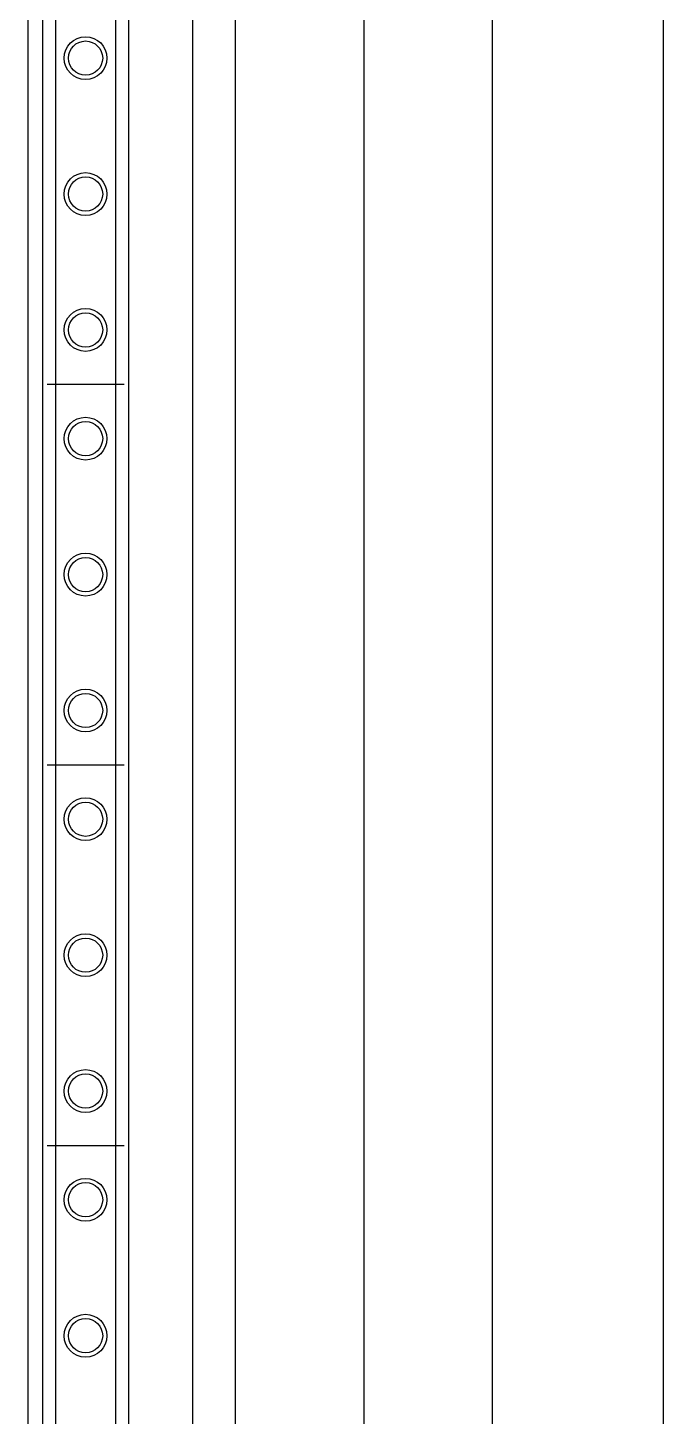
# Model space of a CAD drawing. Header units: millimetres. Extents: x -1589 to 88627, y 12943 to 76663.
# Drawn here: x 23320 to 24063, y 57819 to 59441 of the extents above; entities that cross this region are included whole.
import ezdxf

# ---------------------------------------------------------------- set-up
doc = ezdxf.new("R2010")
doc.units = ezdxf.units.MM
doc.header["$LTSCALE"] = 200
doc.layers.add('form$0$SHEET$0$AA-BORD-FORM', color=7, linetype='Continuous')
doc.layers.add('Slim-nut', color=57, linetype='Continuous')

# ---------------------------------------------------------------- blocks, each defined once
blk = doc.blocks.new('A$C1B484D96')
at = {"layer": 'Slim-nut'}
for p, q in [((0, 1), (0, 399.05)), ((10, 399.05), (10, 1)), ((0.5, 133.35), (9.5, 133.35)), ((0.5, 88.9), (9.5, 88.9)), ((0.5, 44.45), (9.5, 44.45))]:
    blk.add_line(p, q, dxfattribs=at)
for centre, radius in [((5, 171.45), 2.5), ((5, 171.45), 2), ((5, 155.57), 2.5), ((5, 155.57), 2), ((5, 139.7), 2.5), ((5, 139.7), 2), ((5, 127), 2.5), ((5, 127), 2), ((5, 111.12), 2.5), ((5, 111.12), 2), ((5, 95.25), 2.5), ((5, 95.25), 2), ((5, 82.55), 2.5), ((5, 82.55), 2), ((5, 66.67), 2.5), ((5, 66.67), 2), ((5, 50.8), 2.5), ((5, 50.8), 2), ((5, 38.1), 2.5), ((5, 38.1), 2), ((5, 22.22), 2.5), ((5, 22.22), 2)]:
    blk.add_circle(centre, radius, dxfattribs=at)
blk = doc.blocks.new('rack2000-1')
at = {"color": 8, "linetype": 'Continuous'}
for p, q in [((250, -121.92), (250, -1941.97)), ((265, -121.92), (265, -2010.97)), ((280, -121.92), (280, -2010.97)), ((300, -121.92), (300, -2010.97)), ((300, -121.92), (300, -2010.97)), ((225.75, -140.92), (225.75, -1941.97)), ((229, -140.92), (229, -1941.97)), ((236, -140.92), (236, -1941.97)), ((245, -140.92), (245, -1941.97))]:
    blk.add_line(p, q, dxfattribs=at)
at = {"layer": 'Slim-nut', "color": 8, "linetype": 'Continuous'}
blk.add_blockref('A$C1B484D96', (227.5, -1141.87), dxfattribs=at)

msp = doc.modelspace()

# ---------------------------------------------------------------- block references
at = {"layer": 'form$0$SHEET$0$AA-BORD-FORM', "xscale": 10, "yscale": 10, "zscale": 10}
msp.add_blockref('rack2000-1', (21063, 69109.6), dxfattribs=at)

doc.saveas('drawing.dxf')
